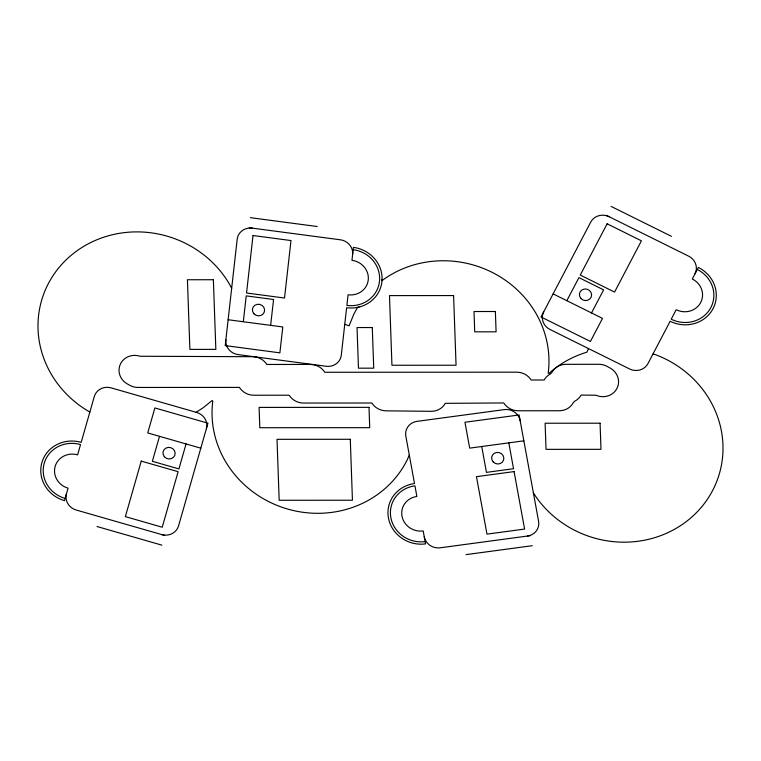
<?xml version="1.0" encoding="UTF-8"?>
<svg xmlns="http://www.w3.org/2000/svg" width="761" height="761" viewBox="0 0 761 761"><rect width="100%" height="100%" fill="white"/><g stroke="black" fill="none" stroke-linecap="round" stroke-linejoin="round"><path stroke-width="1.14" d="M382.079 279.382L381.984 280.714L383.753 279.354A102.802 96.723 16.4 0 1 497.152 275.054A102.802 96.723 16.4 0 1 548.186 373.137L548.928 373.527L551.649 371.064A102.802 96.723 16.4 0 1 585.808 352.514L586.883 352.219L588.462 348.567M243.311 321.741L246.222 295.877L273.56 299.501L270.65 325.366M159.515 436.319L152.362 461.299L178.911 468.928L186.065 443.939M409.313 455.135L407.04 460.177A102.802 96.723 16.4 0 1 286.022 508.567A102.802 96.723 16.4 0 1 212.814 400.933L212.072 400.543L203.216 407.734L196.119 412.281M566.84 300.7L578.921 277.622L603.616 289.874L591.525 312.942M359.087 307.035L357.575 307.358L353.96 313.884L349.08 325.813L344.752 324.319M523.853 440.828L469.689 448.124L464.952 422.26L519.116 414.964L538.588 521.295A13.812 12.994 16.4 0 1 527.421 536.048M530.427 535.639L440.153 547.806A13.812 12.994 16.4 0 1 424.248 536.695M466.074 554.617L532.272 545.704M254.012 356.709L140.072 356.253A16.266 15.306 16.4 0 0 120.314 364.243A16.266 15.306 16.4 0 0 127.401 383.982L129.779 385.304A16.266 15.306 16.4 0 0 138.121 387.454L239.439 387.406L240.105 388.405A16.266 15.306 16.4 0 0 253.794 395.235L289.18 395.216L289.684 395.996A16.266 15.306 16.4 0 0 303.534 403.045L371.882 403.007L372.5 403.958A16.266 15.306 16.4 0 0 386.046 410.835L431.192 411.32A16.266 15.306 16.4 0 0 445.28 403.34L503.763 402.95L504.429 403.948A16.266 15.306 16.4 0 0 518.127 410.778L559.335 410.75A16.266 15.306 16.4 0 0 573.318 402.617L574.869 401.095A16.266 15.306 16.4 0 0 580.519 396.072L581.109 395.073L596.006 395.235A16.266 15.306 16.4 0 0 616.933 388.5A16.266 15.306 16.4 0 0 610.189 368.077L607.268 366.46A16.266 15.306 16.4 0 0 598.917 364.3L565.946 364.319A16.266 15.306 16.4 0 0 557.042 366.916L554.655 368.828A16.266 15.306 16.4 0 0 551.963 372.452L550.412 373.974A16.266 15.306 16.4 0 0 544.762 378.997L544.172 379.996L531.121 380.005L530.455 379.007A16.266 15.306 16.4 0 0 516.757 372.177L324.776 372.272L324.11 371.273A16.266 15.306 16.4 0 0 310.412 364.443L266.797 364.462L266.131 363.463A16.266 15.306 16.4 0 0 255.601 356.928L254.145 356.728M250.398 217.675L317.223 226.521M249.266 227.729L340.395 239.801A13.812 12.994 16.4 0 1 352.609 254.545M228.129 319.734L282.797 326.973L279.886 352.847L225.218 345.599L237.185 239.258A13.812 12.994 16.4 0 1 252.31 228.138M200.809 448.181L147.72 432.933L154.873 407.953L207.962 423.192L178.559 525.899A13.812 12.994 16.4 0 1 161.713 534.583M164.661 535.43L76.176 510.013A13.812 12.994 16.4 0 1 66.483 493.708M96.989 526.507L161.884 545.142M653.052 353.875L656.648 355.121A102.802 96.723 16.4 0 1 700.672 508.063A102.802 96.723 16.4 0 1 535.268 495.801L533.356 492.748M611.064 206.383L671.421 236.329M606.365 215.353L688.676 256.181A13.812 12.994 16.4 0 1 694.974 273.846M553.123 293.889L602.503 318.393L590.422 341.461L541.033 316.957L590.717 222.117A13.812 12.994 16.4 0 1 609.104 216.714M89.855 412.053L89.808 412.034A102.802 96.723 16.4 0 1 68.376 257.751A102.802 96.723 16.4 0 1 229.889 284.928L231.658 288.324M508.805 442.854L513.542 468.719L486.46 472.372L481.723 446.507M697.257 269.489A29.765 28.005 16.4 0 1 710.85 307.549A29.765 28.005 16.4 0 1 671.212 319.211L676.177 309.727A18.416 17.322 16.4 0 0 700.7 302.517A18.416 17.322 16.4 0 0 692.291 278.973L698.332 267.434A32.219 30.316 16.4 0 1 713.038 308.643A32.219 30.316 16.4 0 1 670.137 321.266L647.982 363.558A13.812 12.994 16.4 0 1 629.585 368.961L550.022 329.494A13.812 12.994 16.4 0 1 543.715 311.829M425.142 541.585A29.765 28.005 16.4 0 1 390.85 517.642A29.765 28.005 16.4 0 1 414.935 485.832L416.876 496.467A18.416 17.322 16.4 0 0 401.989 516.139A18.416 17.322 16.4 0 0 423.192 530.95L425.561 543.887A32.219 30.316 16.4 0 1 388.443 517.965A32.219 30.316 16.4 0 1 414.507 483.539L405.832 436.12A13.812 12.994 16.4 0 1 416.999 421.366L504.258 409.608A13.812 12.994 16.4 0 1 520.172 420.709M353.152 249.665A29.765 28.005 16.4 0 1 379.482 281.446A29.765 28.005 16.4 0 1 346.883 305.418L348.081 294.783A18.416 17.322 16.4 0 0 368.248 279.953A18.416 17.322 16.4 0 0 351.963 260.3L353.418 247.363A32.219 30.316 16.4 0 1 381.908 281.77A32.219 30.316 16.4 0 1 346.626 307.72L341.289 355.14A13.812 12.994 16.4 0 1 326.165 366.269L238.079 354.597A13.812 12.994 16.4 0 1 225.865 339.853M65.132 498.426A29.765 28.005 16.4 0 1 44.224 463.287A29.765 28.005 16.4 0 1 80.542 444.576L77.603 454.85A18.416 17.322 16.4 0 0 55.144 466.426A18.416 17.322 16.4 0 0 68.071 488.162L64.495 500.652A32.219 30.316 16.4 0 1 41.865 462.612A32.219 30.316 16.4 0 1 81.18 442.36L94.297 396.557A13.812 12.994 16.4 0 1 111.144 387.882L196.68 412.443A13.812 12.994 16.4 0 1 206.374 428.747M253.013 235.52L246.545 293.004L284.519 298.036L290.987 240.552L253.013 235.52M141.251 461.109L125.356 516.624L162.226 527.221L178.122 471.696L141.251 461.109M607.126 223.801L580.263 275.063L614.565 292.081L641.418 240.818L607.126 223.801M514.075 471.592L476.462 476.662L486.983 534.136L524.595 529.066L514.075 471.592M213.375 279.734L187.425 279.744L189.889 349.394L215.839 349.385L213.375 279.734M453.594 295.572L389.489 295.61L391.944 365.261L456.058 365.232L453.594 295.572M495.373 311.515L474.008 311.525L474.721 331.844L496.096 331.834L495.373 311.515M372.291 327.544L357.033 327.553L358.46 368.181L373.727 368.172L372.291 327.544M369.009 407.354L259.101 407.411L259.815 427.72L369.722 427.672L369.009 407.354M600.068 423.202L545.114 423.23L546.037 449.351L600.99 449.323L600.068 423.202M350.288 439.287L277.014 439.325L279.173 500.272L352.438 500.234L350.288 439.287M580.786 298.322A6.136 5.774 16.4 0 0 591.221 296.98A6.136 5.774 16.4 0 0 584.486 289.018A6.136 5.774 16.4 0 0 580.786 298.322M493.185 461.908A6.136 5.774 16.4 0 0 503.544 460.177A6.136 5.774 16.4 0 0 496.495 452.472A6.136 5.774 16.4 0 0 493.185 461.908M254.012 313.836A6.136 5.774 16.4 0 0 264.333 311.953A6.136 5.774 16.4 0 0 257.161 304.343A6.136 5.774 16.4 0 0 254.012 313.836M164.328 456.705A6.136 5.774 16.4 0 0 174.773 455.411A6.136 5.774 16.4 0 0 168.067 447.42A6.136 5.774 16.4 0 0 164.328 456.705"/></g></svg>
